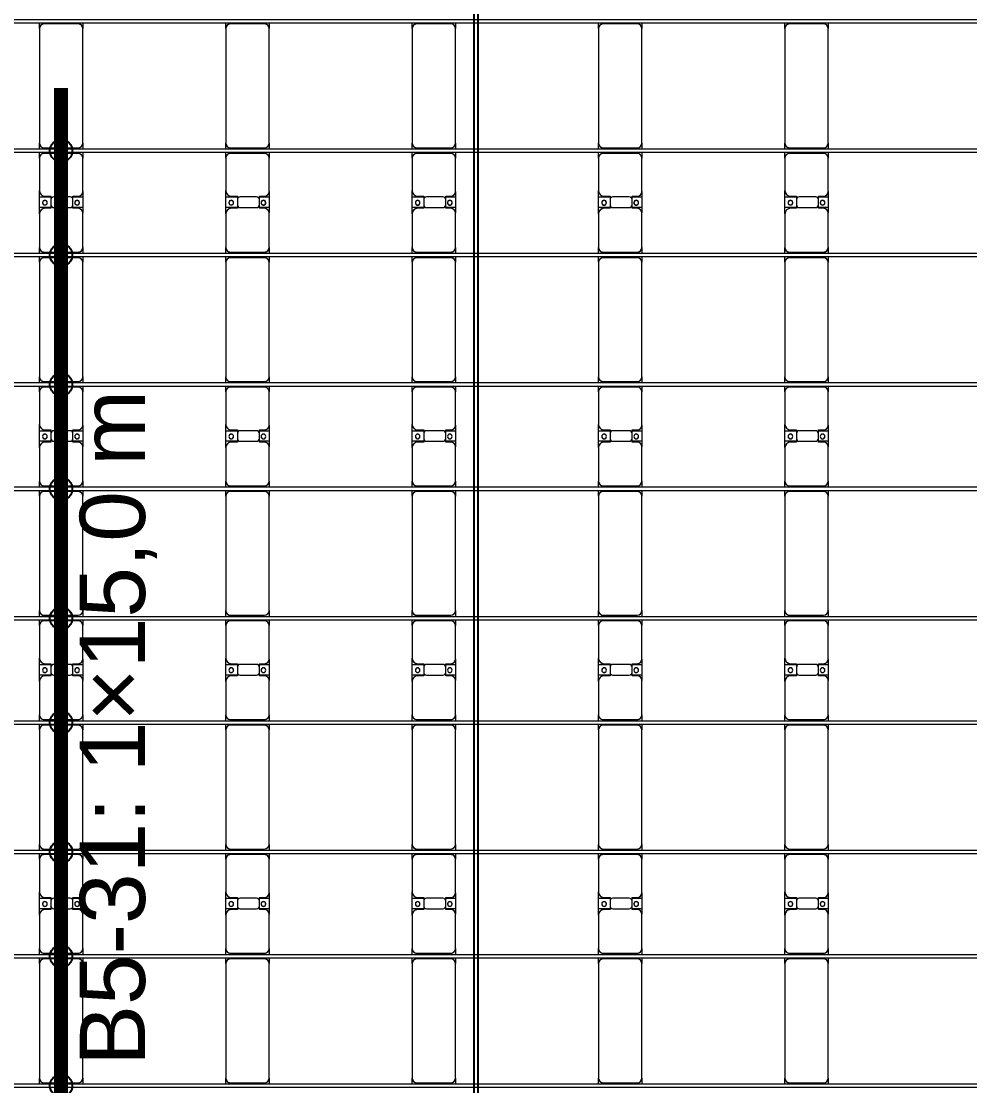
# Model space of a CAD drawing. Header units: millimetres. Extents: x -147246 to 112336, y -213734 to -86506.
# Drawn here: x -14542 to -4365, y -200010 to -188580 of the extents above; entities that cross this region are included whole.
import ezdxf

# ---------------------------------------------------------------- set-up
doc = ezdxf.new("R2010")
doc.units = ezdxf.units.MM
doc.layers.add('A-GENM', color=13, linetype='Continuous', lineweight=9)
doc.layers.add('S-BEAM', color=12, linetype='Continuous', lineweight=9)
doc.layers.add('GC-GHI CHU', color=2, linetype='Continuous')
doc.layers.add('GC-HOP 40x60 GIA CUONG', color=1, linetype='Continuous')
doc.styles.add('GC_VN', font='arial.ttf')

# ---------------------------------------------------------------- blocks, each defined once
blk = doc.blocks.new('Dai phao do pin - DẢI PHAO ĐỠ PIN-V42-BỐ TRÍ KHUNG KẾT CẤU BÈ PIN 05')
at = {"layer": 'A-GENM', "color": 7}
for p, q in [((1828, 242), (1890, 242)), ((3120, 242), (1890, 242)), ((3120, 242), (3178, 242)), ((3219, 242), (3280, 242)), ((3640, 242), (3280, 242)), ((3640, 242), (3822, 242)), ((3708, 242), (3890, 242)), ((3708, 118), (3708, 242)), ((3822, 242), (3822, 118)), ((4240, 242), (3890, 242)), ((4240, 242), (4298, 242)), ((4338, 242), (4400, 242)), ((5630, 242), (4400, 242)), ((5630, 242), (5688, 242)), ((5728, 242), (5790, 242)), ((6150, 242), (5790, 242)), ((6150, 242), (6332, 242)), ((6218, 242), (6400, 242)), ((6218, 118), (6218, 242)), ((6332, 242), (6332, 118)), ((6750, 242), (6400, 242)), ((6750, 242), (6808, 242)), ((6848, 242), (6910, 242)), ((8140, 242), (6910, 242)), ((8140, 242), (8198, 242)), ((8238, 242), (8300, 242)), ((8660, 242), (8300, 242)), ((8660, 242), (8842, 242)), ((8728, 242), (8910, 242)), ((8728, 118), (8728, 242)), ((8842, 242), (8842, 118)), ((9260, 242), (8910, 242)), ((9260, 242), (9318, 242)), ((9358, 242), (9420, 242)), ((10650, 242), (9420, 242)), ((10650, 242), (10708, 242)), ((10748, 242), (10808, 242)), ((11170, 242), (10810, 242)), ((11170, 242), (11352, 242)), ((11238, 242), (11420, 242)), ((11238, 118), (11238, 242)), ((11352, 242), (11352, 118)), ((11770, 242), (11420, 242)), ((11770, 242), (11828, 242)), ((11868, 242), (11930, 242)), ((13160, 242), (11930, 242)), ((13160, 242), (13218, 242)), ((1840, 192), (1840, -173)), ((3170, -173), (3170, 192)), ((3230, 192), (3230, -173)), ((3700, 118), (3700, 182)), ((3792, 118), (3700, 118)), ((3830, 118), (3738, 118)), ((3830, 182), (3830, 118)), ((4290, -173), (4290, 192)), ((4350, 192), (4350, -173)), ((5680, -173), (5680, 192)), ((5740, 192), (5740, -173)), ((6210, 118), (6210, 182)), ((6302, 118), (6210, 118)), ((6340, 118), (6248, 118)), ((6340, 182), (6340, 118)), ((6800, -173), (6800, 192)), ((6860, 192), (6860, -173)), ((8190, -173), (8190, 192)), ((8250, 192), (8250, -173)), ((8720, 118), (8720, 182)), ((8812, 118), (8720, 118)), ((8850, 118), (8758, 118)), ((8850, 182), (8850, 118)), ((9310, -173), (9310, 192)), ((9370, 192), (9370, -173)), ((10700, -173), (10700, 192)), ((10760, 192), (10760, -173)), ((11230, 118), (11230, 182)), ((11322, 118), (11230, 118)), ((11360, 118), (11268, 118)), ((11360, 182), (11360, 118)), ((11820, -173), (11820, 192)), ((11880, 192), (11880, -173)), ((13210, -173), (13210, 192)), ((3708, 88), (3708, -88)), ((3822, -88), (3822, 88)), ((6218, 88), (6218, -88)), ((6332, -88), (6332, 88)), ((8728, 88), (8728, -88)), ((8842, -88), (8842, 88)), ((11238, 88), (11238, -88)), ((11352, -88), (11352, 88)), ((1890, -223), (1828, -223)), ((1890, -223), (3120, -223)), ((3178, -223), (3120, -223)), ((3280, -223), (3219, -223)), ((3280, -223), (3650, -223)), ((3822, -223), (3650, -223)), ((3700, -173), (3700, -118)), ((3700, -118), (3792, -118)), ((3708, -223), (3708, -118)), ((3880, -223), (3708, -223)), ((3738, -118), (3830, -118)), ((3822, -118), (3822, -223)), ((3830, -118), (3830, -173)), ((3880, -223), (4240, -223)), ((4298, -223), (4240, -223)), ((4400, -223), (4338, -223)), ((4400, -223), (5630, -223)), ((5688, -223), (5630, -223)), ((5790, -223), (5728, -223)), ((5790, -223), (6160, -223)), ((6332, -223), (6160, -223)), ((6210, -173), (6210, -118)), ((6210, -118), (6302, -118)), ((6218, -223), (6218, -118)), ((6390, -223), (6218, -223)), ((6248, -118), (6340, -118)), ((6332, -118), (6332, -223)), ((6340, -118), (6340, -173)), ((6390, -223), (6750, -223)), ((6808, -223), (6750, -223)), ((6910, -223), (6848, -223)), ((6910, -223), (8140, -223)), ((8198, -223), (8140, -223)), ((8300, -223), (8238, -223)), ((8300, -223), (8670, -223)), ((8842, -223), (8670, -223)), ((8720, -173), (8720, -118)), ((8720, -118), (8812, -118)), ((8728, -223), (8728, -118)), ((8900, -223), (8728, -223)), ((8758, -118), (8850, -118)), ((8842, -118), (8842, -223)), ((8850, -118), (8850, -173)), ((8900, -223), (9260, -223)), ((9318, -223), (9260, -223)), ((9420, -223), (9358, -223)), ((9420, -223), (10650, -223)), ((10708, -223), (10650, -223)), ((10808, -223), (10748, -223)), ((10810, -223), (11180, -223)), ((11352, -223), (11180, -223)), ((11230, -173), (11230, -118)), ((11230, -118), (11322, -118)), ((11238, -223), (11238, -118)), ((11410, -223), (11238, -223)), ((11268, -118), (11360, -118)), ((11352, -118), (11352, -223)), ((11360, -118), (11360, -173)), ((11410, -223), (11770, -223)), ((11828, -223), (11770, -223)), ((11930, -223), (11868, -223)), ((11930, -223), (13160, -223)), ((13218, -223), (13160, -223))]:
    blk.add_line(p, q, dxfattribs=at)
for centre, radius, start, end in [((1890, 192), 50, 90, 180), ((1890, 192), 50, 105, 180), ((3120, 192), 50, 360, 90), ((3120, 192), 50, 15, 90), ((3280, 192), 50, 90, 180), ((3640, 182), 60, 360, 90), ((3890, 182), 60, 90, 180), ((4240, 192), 50, 360, 90), ((4400, 192), 50, 90, 180), ((4400, 192), 50, 105, 180), ((5630, 192), 50, 360, 90), ((5630, 192), 50, 15, 90), ((5790, 192), 50, 90, 180), ((6150, 182), 60, 0, 90), ((6400, 182), 60, 90, 180), ((6750, 192), 50, 0, 90), ((6910, 192), 50, 90, 180), ((6910, 192), 50, 105, 180), ((8140, 192), 50, 360, 90), ((8140, 192), 50, 15, 90), ((8300, 192), 50, 90, 180), ((8660, 182), 60, 0, 90), ((8910, 182), 60, 90, 180), ((9260, 192), 50, 360, 90), ((9420, 192), 50, 90, 180), ((9420, 192), 50, 105, 180), ((10650, 192), 50, 0, 90), ((10650, 192), 50, 15, 90), ((10810, 192), 50, 90, 180), ((11170, 182), 60, 360, 90), ((11420, 182), 60, 90, 180), ((11770, 192), 50, 0, 90), ((11930, 192), 50, 90, 180), ((11930, 192), 50, 105, 180), ((13160, 192), 50, 0, 90), ((13160, 192), 50, 15, 90), ((3280, 192), 50, 135, 180), ((3640, 182), 60, 360, 25.5815), ((3738, 88), 30, 90, 180), ((3759, 183), 25, 0, 180), ((3759, 183), 25, 180, 360), ((3761, 183), 25, 360, 180), ((3761, 183), 25, 180, 0), ((3792, 88), 30, 360, 90), ((3890, 182), 60, 150, 180), ((4240, 192), 50, 360, 45), ((5790, 192), 50, 135, 180), ((6150, 182), 60, 0, 30), ((6248, 88), 30, 90, 180), ((6269, 183), 25, 0, 180), ((6269, 183), 25, 180, 0), ((6271, 183), 25, 0, 180), ((6271, 183), 25, 180, 0), ((6302, 88), 30, 360, 90), ((6400, 182), 60, 150, 180), ((6750, 192), 50, 0, 45), ((8300, 192), 50, 135, 180), ((8660, 182), 60, 0, 30), ((8758, 88), 30, 90, 180), ((8779, 183), 25, 0, 180), ((8779, 183), 25, 180, 0), ((8781, 183), 25, 360, 180), ((8781, 183), 25, 180, 360), ((8812, 88), 30, 360, 90), ((8910, 182), 60, 150, 180), ((9260, 192), 50, 360, 45), ((10810, 192), 50, 135, 180), ((11170, 182), 60, 360, 30), ((11268, 88), 30, 90, 180), ((11289, 183), 25, 0, 180), ((11289, 183), 25, 180, 0), ((11291, 183), 25, 0, 180), ((11291, 183), 25, 180, 0), ((11322, 88), 30, 360, 90), ((11420, 182), 60, 150, 180), ((11770, 192), 50, 0, 45), ((3738, -88), 30, 180, 270), ((3792, -88), 30, 270, 360), ((6248, -88), 30, 180, 270), ((6302, -88), 30, 270, 360), ((8758, -88), 30, 180, 270), ((8812, -88), 30, 270, 360), ((11268, -88), 30, 180, 270), ((11322, -88), 30, 270, 360), ((1890, -173), 50, 180, 270), ((1890, -173), 50, 180, 270), ((3120, -173), 50, 270, 360), ((3120, -173), 50, 285, 360), ((3280, -173), 50, 180, 270), ((3280, -173), 50, 180, 225), ((3650, -173), 50, 270, 0), ((3650, -173), 50, 315, 0), ((3759, -162), 25, 0, 180), ((3759, -162), 25, 180, 360), ((3761, -162), 25, 0, 180), ((3761, -162), 25, 180, 360), ((3880, -173), 50, 180, 270), ((3880, -173), 50, 180, 225), ((4240, -173), 50, 270, 360), ((4240, -173), 50, 315, 360), ((4400, -173), 50, 180, 270), ((4400, -173), 50, 180, 270), ((5630, -173), 50, 270, 360), ((5630, -173), 50, 285, 360), ((5790, -173), 50, 180, 270), ((5790, -173), 50, 180, 225), ((6160, -173), 50, 270, 0), ((6160, -173), 50, 315, 0), ((6269, -162), 25, 0, 180), ((6269, -162), 25, 180, 0), ((6271, -162), 25, 0, 180), ((6271, -162), 25, 180, 0), ((6390, -173), 50, 180, 270), ((6390, -173), 50, 180, 225), ((6750, -173), 50, 270, 360), ((6750, -173), 50, 315, 360), ((6910, -173), 50, 180, 270), ((6910, -173), 50, 180, 270), ((8140, -173), 50, 270, 360), ((8140, -173), 50, 285, 360), ((8300, -173), 50, 180, 270), ((8300, -173), 50, 180, 225), ((8670, -173), 50, 270, 0), ((8670, -173), 50, 315, 0), ((8779, -162), 25, 360, 180), ((8779, -162), 25, 180, 0), ((8781, -162), 25, 0, 180), ((8781, -162), 25, 180, 0), ((8900, -173), 50, 180, 270), ((8900, -173), 50, 180, 225), ((9260, -173), 50, 270, 360), ((9260, -173), 50, 315, 360), ((9420, -173), 50, 180, 270), ((9420, -173), 50, 180, 270), ((10650, -173), 50, 270, 0), ((10650, -173), 50, 285, 0), ((10810, -173), 50, 180, 270), ((10810, -173), 50, 180, 225), ((11180, -173), 50, 270, 360), ((11180, -173), 50, 315, 360), ((11289, -162), 25, 360, 180), ((11289, -162), 25, 180, 0), ((11291, -162), 25, 0, 180), ((11291, -162), 25, 180, 0), ((11410, -173), 50, 180, 270), ((11410, -173), 50, 180, 225), ((11770, -173), 50, 270, 360), ((11770, -173), 50, 315, 360), ((11930, -173), 50, 180, 270), ((11930, -173), 50, 180, 270), ((13160, -173), 50, 270, 0), ((13160, -173), 50, 285, 360)]:
    blk.add_arc(centre, radius, start, end, dxfattribs=at)
blk = doc.blocks.new('Dai phao do pin - DẢI PHAO ĐỠ PIN-V43-BỐ TRÍ KHUNG KẾT CẤU BÈ PIN 05')
at = {"layer": 'A-GENM', "color": 7}
for p, q in [((1828, 242), (1890, 242)), ((3120, 242), (1890, 242)), ((3120, 242), (3178, 242)), ((3219, 242), (3280, 242)), ((3640, 242), (3280, 242)), ((3640, 242), (3822, 242)), ((3708, 242), (3890, 242)), ((3708, 118), (3708, 242)), ((3822, 242), (3822, 118)), ((4240, 242), (3890, 242)), ((4240, 242), (4298, 242)), ((4338, 242), (4400, 242)), ((5630, 242), (4400, 242)), ((5630, 242), (5688, 242)), ((5728, 242), (5790, 242)), ((6150, 242), (5790, 242)), ((6150, 242), (6332, 242)), ((6218, 242), (6400, 242)), ((6218, 118), (6218, 242)), ((6332, 242), (6332, 118)), ((6750, 242), (6400, 242)), ((6750, 242), (6808, 242)), ((6848, 242), (6910, 242)), ((8140, 242), (6910, 242)), ((8140, 242), (8198, 242)), ((8238, 242), (8300, 242)), ((8660, 242), (8300, 242)), ((8660, 242), (8842, 242)), ((8728, 242), (8910, 242)), ((8728, 118), (8728, 242)), ((8842, 242), (8842, 118)), ((9260, 242), (8910, 242)), ((9260, 242), (9318, 242)), ((9358, 242), (9420, 242)), ((10650, 242), (9420, 242)), ((10650, 242), (10708, 242)), ((10748, 242), (10808, 242)), ((11170, 242), (10810, 242)), ((11170, 242), (11352, 242)), ((11238, 242), (11420, 242)), ((11238, 118), (11238, 242)), ((11352, 242), (11352, 118)), ((11770, 242), (11420, 242)), ((11770, 242), (11828, 242)), ((11868, 242), (11930, 242)), ((13160, 242), (11930, 242)), ((13160, 242), (13218, 242)), ((1840, 192), (1840, -173)), ((3170, -173), (3170, 192)), ((3230, 192), (3230, -173)), ((3700, 118), (3700, 182)), ((3792, 118), (3700, 118)), ((3830, 118), (3738, 118)), ((3830, 182), (3830, 118)), ((4290, -173), (4290, 192)), ((4350, 192), (4350, -173)), ((5680, -173), (5680, 192)), ((5740, 192), (5740, -173)), ((6210, 118), (6210, 182)), ((6302, 118), (6210, 118)), ((6340, 118), (6248, 118)), ((6340, 182), (6340, 118)), ((6800, -173), (6800, 192)), ((6860, 192), (6860, -173)), ((8190, -173), (8190, 192)), ((8250, 192), (8250, -173)), ((8720, 118), (8720, 182)), ((8812, 118), (8720, 118)), ((8850, 118), (8758, 118)), ((8850, 182), (8850, 118)), ((9310, -173), (9310, 192)), ((9370, 192), (9370, -173)), ((10700, -173), (10700, 192)), ((10760, 192), (10760, -173)), ((11230, 118), (11230, 182)), ((11322, 118), (11230, 118)), ((11360, 118), (11268, 118)), ((11360, 182), (11360, 118)), ((11820, -173), (11820, 192)), ((11880, 192), (11880, -173)), ((13210, -173), (13210, 192)), ((3708, 88), (3708, -88)), ((3822, -88), (3822, 88)), ((6218, 88), (6218, -88)), ((6332, -88), (6332, 88)), ((8728, 88), (8728, -88)), ((8842, -88), (8842, 88)), ((11238, 88), (11238, -88)), ((11352, -88), (11352, 88)), ((1890, -223), (1828, -223)), ((1890, -223), (3120, -223)), ((3178, -223), (3120, -223)), ((3280, -223), (3219, -223)), ((3280, -223), (3650, -223)), ((3822, -223), (3650, -223)), ((3700, -173), (3700, -118)), ((3700, -118), (3792, -118)), ((3708, -223), (3708, -118)), ((3880, -223), (3708, -223)), ((3738, -118), (3830, -118)), ((3822, -118), (3822, -223)), ((3830, -118), (3830, -173)), ((3880, -223), (4240, -223)), ((4298, -223), (4240, -223)), ((4400, -223), (4338, -223)), ((4400, -223), (5630, -223)), ((5688, -223), (5630, -223)), ((5790, -223), (5728, -223)), ((5790, -223), (6160, -223)), ((6332, -223), (6160, -223)), ((6210, -173), (6210, -118)), ((6210, -118), (6302, -118)), ((6218, -223), (6218, -118)), ((6390, -223), (6218, -223)), ((6248, -118), (6340, -118)), ((6332, -118), (6332, -223)), ((6340, -118), (6340, -173)), ((6390, -223), (6750, -223)), ((6808, -223), (6750, -223)), ((6910, -223), (6848, -223)), ((6910, -223), (8140, -223)), ((8198, -223), (8140, -223)), ((8300, -223), (8238, -223)), ((8300, -223), (8670, -223)), ((8842, -223), (8670, -223)), ((8720, -173), (8720, -118)), ((8720, -118), (8812, -118)), ((8728, -223), (8728, -118)), ((8900, -223), (8728, -223)), ((8758, -118), (8850, -118)), ((8842, -118), (8842, -223)), ((8850, -118), (8850, -173)), ((8900, -223), (9260, -223)), ((9318, -223), (9260, -223)), ((9420, -223), (9358, -223)), ((9420, -223), (10650, -223)), ((10708, -223), (10650, -223)), ((10808, -223), (10748, -223)), ((10810, -223), (11180, -223)), ((11352, -223), (11180, -223)), ((11230, -173), (11230, -118)), ((11230, -118), (11322, -118)), ((11238, -223), (11238, -118)), ((11410, -223), (11238, -223)), ((11268, -118), (11360, -118)), ((11352, -118), (11352, -223)), ((11360, -118), (11360, -173)), ((11410, -223), (11770, -223)), ((11828, -223), (11770, -223)), ((11930, -223), (11868, -223)), ((11930, -223), (13160, -223)), ((13218, -223), (13160, -223))]:
    blk.add_line(p, q, dxfattribs=at)
for centre, radius, start, end in [((1890, 192), 50, 90, 180), ((1890, 192), 50, 105, 180), ((3120, 192), 50, 360, 90), ((3120, 192), 50, 15, 90), ((3280, 192), 50, 90, 180), ((3640, 182), 60, 360, 90), ((3890, 182), 60, 90, 180), ((4240, 192), 50, 360, 90), ((4400, 192), 50, 90, 180), ((4400, 192), 50, 105, 180), ((5630, 192), 50, 360, 90), ((5630, 192), 50, 15, 90), ((5790, 192), 50, 90, 180), ((6150, 182), 60, 0, 90), ((6400, 182), 60, 90, 180), ((6750, 192), 50, 0, 90), ((6910, 192), 50, 90, 180), ((6910, 192), 50, 105, 180), ((8140, 192), 50, 360, 90), ((8140, 192), 50, 15, 90), ((8300, 192), 50, 90, 180), ((8660, 182), 60, 0, 90), ((8910, 182), 60, 90, 180), ((9260, 192), 50, 360, 90), ((9420, 192), 50, 90, 180), ((9420, 192), 50, 105, 180), ((10650, 192), 50, 0, 90), ((10650, 192), 50, 15, 90), ((10810, 192), 50, 90, 180), ((11170, 182), 60, 360, 90), ((11420, 182), 60, 90, 180), ((11770, 192), 50, 0, 90), ((11930, 192), 50, 90, 180), ((11930, 192), 50, 105, 180), ((13160, 192), 50, 0, 90), ((13160, 192), 50, 15, 90), ((3280, 192), 50, 135, 180), ((3640, 182), 60, 360, 25.5604), ((3738, 88), 30, 90, 180), ((3759, 183), 25, 0, 180), ((3759, 183), 25, 180, 360), ((3761, 183), 25, 360, 180), ((3761, 183), 25, 180, 0), ((3792, 88), 30, 360, 90), ((3890, 182), 60, 150, 180), ((4240, 192), 50, 360, 45), ((5790, 192), 50, 135, 180), ((6150, 182), 60, 0, 30), ((6248, 88), 30, 90, 180), ((6269, 183), 25, 0, 180), ((6269, 183), 25, 180, 0), ((6271, 183), 25, 0, 180), ((6271, 183), 25, 180, 0), ((6302, 88), 30, 360, 90), ((6400, 182), 60, 150, 180), ((6750, 192), 50, 0, 45), ((8300, 192), 50, 135, 180), ((8660, 182), 60, 0, 30), ((8758, 88), 30, 90, 180), ((8779, 183), 25, 0, 180), ((8779, 183), 25, 180, 0), ((8781, 183), 25, 360, 180), ((8781, 183), 25, 180, 360), ((8812, 88), 30, 360, 90), ((8910, 182), 60, 150, 180), ((9260, 192), 50, 360, 45), ((10810, 192), 50, 135, 180), ((11170, 182), 60, 360, 30), ((11268, 88), 30, 90, 180), ((11289, 183), 25, 0, 180), ((11289, 183), 25, 180, 0), ((11291, 183), 25, 0, 180), ((11291, 183), 25, 180, 0), ((11322, 88), 30, 360, 90), ((11420, 182), 60, 150, 180), ((11770, 192), 50, 0, 45), ((3738, -88), 30, 180, 270), ((3792, -88), 30, 270, 360), ((6248, -88), 30, 180, 270), ((6302, -88), 30, 270, 360), ((8758, -88), 30, 180, 270), ((8812, -88), 30, 270, 360), ((11268, -88), 30, 180, 270), ((11322, -88), 30, 270, 360), ((1890, -173), 50, 180, 270), ((1890, -173), 50, 180, 270), ((3120, -173), 50, 270, 360), ((3120, -173), 50, 286.746, 360), ((3280, -173), 50, 180, 270), ((3280, -173), 50, 180, 225), ((3650, -173), 50, 270, 0), ((3650, -173), 50, 315, 0), ((3759, -162), 25, 0, 180), ((3759, -162), 25, 180, 360), ((3761, -162), 25, 0, 180), ((3761, -162), 25, 180, 360), ((3880, -173), 50, 180, 270), ((3880, -173), 50, 180, 225), ((4240, -173), 50, 270, 360), ((4240, -173), 50, 315, 360), ((4400, -173), 50, 180, 270), ((4400, -173), 50, 180, 270), ((5630, -173), 50, 270, 360), ((5630, -173), 50, 286.7761, 360), ((5790, -173), 50, 180, 270), ((5790, -173), 50, 180, 225), ((6160, -173), 50, 270, 0), ((6160, -173), 50, 315, 0), ((6269, -162), 25, 0, 180), ((6269, -162), 25, 180, 0), ((6271, -162), 25, 0, 180), ((6271, -162), 25, 180, 0), ((6390, -173), 50, 180, 270), ((6390, -173), 50, 180, 225), ((6750, -173), 50, 270, 360), ((6750, -173), 50, 315, 360), ((6910, -173), 50, 180, 270), ((6910, -173), 50, 180, 270), ((8140, -173), 50, 270, 360), ((8140, -173), 50, 286.8062, 360), ((8300, -173), 50, 180, 270), ((8300, -173), 50, 180, 225), ((8670, -173), 50, 270, 0), ((8670, -173), 50, 315, 0), ((8779, -162), 25, 360, 180), ((8779, -162), 25, 180, 0), ((8781, -162), 25, 0, 180), ((8781, -162), 25, 180, 0), ((8900, -173), 50, 180, 270), ((8900, -173), 50, 180, 225), ((9260, -173), 50, 270, 360), ((9260, -173), 50, 315, 360), ((9420, -173), 50, 180, 270), ((9420, -173), 50, 180, 270), ((10650, -173), 50, 270, 0), ((10650, -173), 50, 286.8363, 0), ((10810, -173), 50, 180, 270), ((10810, -173), 50, 180, 225), ((11180, -173), 50, 270, 360), ((11180, -173), 50, 315, 360), ((11289, -162), 25, 105.026, 180), ((11289, -162), 25, 180, 254.9745), ((11291, -162), 25, 0, 180), ((11291, -162), 25, 180, 0), ((11289, -162), 25, 360, 105), ((11289, -162), 25, 255, 0), ((11410, -173), 50, 180, 270), ((11410, -173), 50, 180, 225), ((11770, -173), 50, 270, 360), ((11770, -173), 50, 315, 360), ((11930, -173), 50, 180, 270), ((11930, -173), 50, 180, 270), ((13160, -173), 50, 270, 0), ((13160, -173), 50, 286.8665, 360)]:
    blk.add_arc(centre, radius, start, end, dxfattribs=at)
blk = doc.blocks.new('Dai phao do pin - DẢI PHAO ĐỠ PIN-V44-BỐ TRÍ KHUNG KẾT CẤU BÈ PIN 05')
at = {"layer": 'A-GENM', "color": 7}
for p, q in [((1828, 242), (1890, 242)), ((3120, 242), (1890, 242)), ((3120, 242), (3178, 242)), ((3219, 242), (3280, 242)), ((3640, 242), (3280, 242)), ((3640, 242), (3822, 242)), ((3708, 242), (3890, 242)), ((3708, 118), (3708, 242)), ((3822, 242), (3822, 118)), ((4240, 242), (3890, 242)), ((4240, 242), (4298, 242)), ((4338, 242), (4400, 242)), ((5630, 242), (4400, 242)), ((5630, 242), (5688, 242)), ((5728, 242), (5790, 242)), ((6150, 242), (5790, 242)), ((6150, 242), (6332, 242)), ((6218, 242), (6400, 242)), ((6218, 118), (6218, 242)), ((6332, 242), (6332, 118)), ((6750, 242), (6400, 242)), ((6750, 242), (6808, 242)), ((6848, 242), (6910, 242)), ((8140, 242), (6910, 242)), ((8140, 242), (8198, 242)), ((8238, 242), (8300, 242)), ((8660, 242), (8300, 242)), ((8660, 242), (8842, 242)), ((8728, 242), (8910, 242)), ((8728, 118), (8728, 242)), ((8842, 242), (8842, 118)), ((9260, 242), (8910, 242)), ((9260, 242), (9318, 242)), ((9358, 242), (9420, 242)), ((10650, 242), (9420, 242)), ((10650, 242), (10708, 242)), ((10748, 242), (10808, 242)), ((11170, 242), (10810, 242)), ((11170, 242), (11352, 242)), ((11238, 242), (11420, 242)), ((11238, 118), (11238, 242)), ((11352, 242), (11352, 118)), ((11770, 242), (11420, 242)), ((11770, 242), (11828, 242)), ((11868, 242), (11930, 242)), ((13160, 242), (11930, 242)), ((13160, 242), (13218, 242)), ((1840, 192), (1840, -173)), ((3170, -173), (3170, 192)), ((3230, 192), (3230, -173)), ((3700, 118), (3700, 182)), ((3792, 118), (3700, 118)), ((3830, 118), (3738, 118)), ((3830, 182), (3830, 118)), ((4290, -173), (4290, 192)), ((4350, 192), (4350, -173)), ((5680, -173), (5680, 192)), ((5740, 192), (5740, -173)), ((6210, 118), (6210, 182)), ((6302, 118), (6210, 118)), ((6340, 118), (6248, 118)), ((6340, 182), (6340, 118)), ((6800, -173), (6800, 192)), ((6860, 192), (6860, -173)), ((8190, -173), (8190, 192)), ((8250, 192), (8250, -173)), ((8720, 118), (8720, 182)), ((8812, 118), (8720, 118)), ((8850, 118), (8758, 118)), ((8850, 182), (8850, 118)), ((9310, -173), (9310, 192)), ((9370, 192), (9370, -173)), ((10700, -173), (10700, 192)), ((10760, 192), (10760, -173)), ((11230, 118), (11230, 182)), ((11322, 118), (11230, 118)), ((11360, 118), (11268, 118)), ((11360, 182), (11360, 118)), ((11820, -173), (11820, 192)), ((11880, 192), (11880, -173)), ((13210, -173), (13210, 192)), ((3708, 88), (3708, -88)), ((3822, -88), (3822, 88)), ((6218, 88), (6218, -88)), ((6332, -88), (6332, 88)), ((8728, 88), (8728, -88)), ((8842, -88), (8842, 88)), ((11238, 88), (11238, -88)), ((11352, -88), (11352, 88)), ((1890, -223), (1828, -223)), ((1890, -223), (3120, -223)), ((3178, -223), (3120, -223)), ((3280, -223), (3219, -223)), ((3280, -223), (3650, -223)), ((3822, -223), (3650, -223)), ((3700, -173), (3700, -118)), ((3700, -118), (3792, -118)), ((3708, -223), (3708, -118)), ((3880, -223), (3708, -223)), ((3738, -118), (3830, -118)), ((3822, -118), (3822, -223)), ((3830, -118), (3830, -173)), ((3880, -223), (4240, -223)), ((4298, -223), (4240, -223)), ((4400, -223), (4338, -223)), ((4400, -223), (5630, -223)), ((5688, -223), (5630, -223)), ((5790, -223), (5728, -223)), ((5790, -223), (6160, -223)), ((6332, -223), (6160, -223)), ((6210, -173), (6210, -118)), ((6210, -118), (6302, -118)), ((6218, -223), (6218, -118)), ((6390, -223), (6218, -223)), ((6248, -118), (6340, -118)), ((6332, -118), (6332, -223)), ((6340, -118), (6340, -173)), ((6390, -223), (6750, -223)), ((6808, -223), (6750, -223)), ((6910, -223), (6848, -223)), ((6910, -223), (8140, -223)), ((8198, -223), (8140, -223)), ((8300, -223), (8238, -223)), ((8300, -223), (8670, -223)), ((8842, -223), (8670, -223)), ((8720, -173), (8720, -118)), ((8720, -118), (8812, -118)), ((8728, -223), (8728, -118)), ((8900, -223), (8728, -223)), ((8758, -118), (8850, -118)), ((8842, -118), (8842, -223)), ((8850, -118), (8850, -173)), ((8900, -223), (9260, -223)), ((9318, -223), (9260, -223)), ((9420, -223), (9358, -223)), ((9420, -223), (10650, -223)), ((10708, -223), (10650, -223)), ((10808, -223), (10748, -223)), ((10810, -223), (11180, -223)), ((11352, -223), (11180, -223)), ((11230, -173), (11230, -118)), ((11230, -118), (11322, -118)), ((11238, -223), (11238, -118)), ((11410, -223), (11238, -223)), ((11268, -118), (11360, -118)), ((11352, -118), (11352, -223)), ((11360, -118), (11360, -173)), ((11410, -223), (11770, -223)), ((11828, -223), (11770, -223)), ((11930, -223), (11868, -223)), ((11930, -223), (13160, -223)), ((13218, -223), (13160, -223))]:
    blk.add_line(p, q, dxfattribs=at)
for centre, radius, start, end in [((1890, 192), 50, 90, 180), ((1890, 192), 50, 105, 180), ((3120, 192), 50, 360, 90), ((3120, 192), 50, 15, 90), ((3280, 192), 50, 90, 180), ((3640, 182), 60, 360, 90), ((3890, 182), 60, 90, 180), ((4240, 192), 50, 360, 90), ((4400, 192), 50, 90, 180), ((4400, 192), 50, 105, 180), ((5630, 192), 50, 360, 90), ((5630, 192), 50, 15, 90), ((5790, 192), 50, 90, 180), ((6150, 182), 60, 0, 90), ((6400, 182), 60, 90, 180), ((6750, 192), 50, 0, 90), ((6910, 192), 50, 90, 180), ((6910, 192), 50, 105, 180), ((8140, 192), 50, 360, 90), ((8140, 192), 50, 15, 90), ((8300, 192), 50, 90, 180), ((8660, 182), 60, 0, 90), ((8910, 182), 60, 90, 180), ((9260, 192), 50, 360, 90), ((9420, 192), 50, 90, 180), ((9420, 192), 50, 105, 180), ((10650, 192), 50, 0, 90), ((10650, 192), 50, 15, 90), ((10810, 192), 50, 90, 180), ((11170, 182), 60, 360, 90), ((11420, 182), 60, 90, 180), ((11770, 192), 50, 0, 90), ((11930, 192), 50, 90, 180), ((11930, 192), 50, 105, 180), ((13160, 192), 50, 0, 90), ((13160, 192), 50, 15, 90), ((3280, 192), 50, 135, 180), ((3640, 182), 60, 360, 25.5393), ((3738, 88), 30, 90, 180), ((3759, 183), 25, 0, 180), ((3759, 183), 25, 180, 360), ((3761, 183), 25, 360, 180), ((3761, 183), 25, 180, 0), ((3792, 88), 30, 360, 90), ((3890, 182), 60, 150, 180), ((4240, 192), 50, 360, 45), ((5790, 192), 50, 135, 180), ((6150, 182), 60, 0, 30), ((6248, 88), 30, 90, 180), ((6269, 183), 25, 0, 180), ((6269, 183), 25, 180, 0), ((6271, 183), 25, 0, 180), ((6271, 183), 25, 180, 0), ((6302, 88), 30, 360, 90), ((6400, 182), 60, 150, 180), ((6750, 192), 50, 0, 45), ((8300, 192), 50, 135, 180), ((8660, 182), 60, 0, 30), ((8758, 88), 30, 90, 180), ((8779, 183), 25, 0, 180), ((8779, 183), 25, 180, 0), ((8781, 183), 25, 360, 180), ((8781, 183), 25, 180, 360), ((8812, 88), 30, 360, 90), ((8910, 182), 60, 150, 180), ((9260, 192), 50, 360, 45), ((10810, 192), 50, 135, 180), ((11170, 182), 60, 360, 30), ((11268, 88), 30, 90, 180), ((11289, 183), 25, 105.0085, 180), ((11289, 183), 25, 180, 254.992), ((11291, 183), 25, 0, 180), ((11291, 183), 25, 180, 0), ((11289, 183), 25, 0, 105), ((11289, 183), 25, 255, 0), ((11322, 88), 30, 360, 90), ((11420, 182), 60, 150, 180), ((11770, 192), 50, 0, 45), ((3738, -88), 30, 180, 270), ((3792, -88), 30, 270, 360), ((6248, -88), 30, 180, 270), ((6302, -88), 30, 270, 360), ((8758, -88), 30, 180, 270), ((8812, -88), 30, 270, 360), ((11268, -88), 30, 180, 270), ((11322, -88), 30, 270, 360), ((1890, -173), 50, 180, 270), ((1890, -173), 50, 180, 270), ((3120, -173), 50, 270, 360), ((3120, -173), 50, 285, 360), ((3280, -173), 50, 180, 270), ((3280, -173), 50, 180, 225), ((3650, -173), 50, 270, 0), ((3650, -173), 50, 315, 0), ((3759, -162), 25, 0, 180), ((3759, -162), 25, 180, 360), ((3761, -162), 25, 0, 180), ((3761, -162), 25, 180, 360), ((3880, -173), 50, 180, 270), ((3880, -173), 50, 180, 225), ((4240, -173), 50, 270, 360), ((4240, -173), 50, 315, 360), ((4400, -173), 50, 180, 270), ((4400, -173), 50, 180, 270), ((5630, -173), 50, 270, 360), ((5630, -173), 50, 285, 360), ((5790, -173), 50, 180, 270), ((5790, -173), 50, 180, 225), ((6160, -173), 50, 270, 0), ((6160, -173), 50, 315, 0), ((6269, -162), 25, 0, 180), ((6269, -162), 25, 180, 0), ((6271, -162), 25, 0, 180), ((6271, -162), 25, 180, 0), ((6390, -173), 50, 180, 270), ((6390, -173), 50, 180, 225), ((6750, -173), 50, 270, 360), ((6750, -173), 50, 315, 360), ((6910, -173), 50, 180, 270), ((6910, -173), 50, 180, 270), ((8140, -173), 50, 270, 360), ((8140, -173), 50, 285, 360), ((8300, -173), 50, 180, 270), ((8300, -173), 50, 180, 225), ((8670, -173), 50, 270, 0), ((8670, -173), 50, 315, 0), ((8779, -162), 25, 360, 180), ((8779, -162), 25, 180, 0), ((8781, -162), 25, 0, 180), ((8781, -162), 25, 180, 0), ((8900, -173), 50, 180, 270), ((8900, -173), 50, 180, 225), ((9260, -173), 50, 270, 360), ((9260, -173), 50, 315, 360), ((9420, -173), 50, 180, 270), ((9420, -173), 50, 180, 270), ((10650, -173), 50, 270, 0), ((10650, -173), 50, 285, 0), ((10810, -173), 50, 180, 270), ((10810, -173), 50, 180, 225), ((11180, -173), 50, 270, 360), ((11180, -173), 50, 315, 360), ((11289, -162), 25, 105.005, 180), ((11289, -162), 25, 180, 254.9954), ((11291, -162), 25, 0, 180), ((11291, -162), 25, 180, 0), ((11289, -162), 25, 360, 105), ((11289, -162), 25, 255, 0), ((11410, -173), 50, 180, 270), ((11410, -173), 50, 180, 225), ((11770, -173), 50, 270, 360), ((11770, -173), 50, 315, 360), ((11930, -173), 50, 180, 270), ((11930, -173), 50, 180, 270), ((13160, -173), 50, 270, 0), ((13160, -173), 50, 285, 360)]:
    blk.add_arc(centre, radius, start, end, dxfattribs=at)
blk = doc.blocks.new('Dai phao do pin - DẢI PHAO ĐỠ PIN-V45-BỐ TRÍ KHUNG KẾT CẤU BÈ PIN 05')
at = {"layer": 'A-GENM', "color": 7}
for p, q in [((1828, 242), (1890, 242)), ((3120, 242), (1890, 242)), ((3120, 242), (3178, 242)), ((3219, 242), (3280, 242)), ((3640, 242), (3280, 242)), ((3640, 242), (3822, 242)), ((3708, 242), (3890, 242)), ((3708, 118), (3708, 242)), ((3822, 242), (3822, 118)), ((4240, 242), (3890, 242)), ((4240, 242), (4298, 242)), ((4338, 242), (4400, 242)), ((5630, 242), (4400, 242)), ((5630, 242), (5688, 242)), ((5728, 242), (5790, 242)), ((6150, 242), (5790, 242)), ((6150, 242), (6332, 242)), ((6218, 242), (6400, 242)), ((6218, 118), (6218, 242)), ((6332, 242), (6332, 118)), ((6750, 242), (6400, 242)), ((6750, 242), (6808, 242)), ((6848, 242), (6910, 242)), ((8140, 242), (6910, 242)), ((8140, 242), (8198, 242)), ((8238, 242), (8300, 242)), ((8660, 242), (8300, 242)), ((8660, 242), (8842, 242)), ((8728, 242), (8910, 242)), ((8728, 118), (8728, 242)), ((8842, 242), (8842, 118)), ((9260, 242), (8910, 242)), ((9260, 242), (9318, 242)), ((9358, 242), (9420, 242)), ((10650, 242), (9420, 242)), ((10650, 242), (10708, 242)), ((10748, 242), (10808, 242)), ((11170, 242), (10810, 242)), ((11170, 242), (11352, 242)), ((11238, 242), (11420, 242)), ((11238, 118), (11238, 242)), ((11352, 242), (11352, 118)), ((11770, 242), (11420, 242)), ((11770, 242), (11828, 242)), ((11868, 242), (11930, 242)), ((13160, 242), (11930, 242)), ((13160, 242), (13218, 242)), ((1840, 192), (1840, -173)), ((3170, -173), (3170, 192)), ((3230, 192), (3230, -173)), ((3700, 118), (3700, 182)), ((3792, 118), (3700, 118)), ((3830, 118), (3738, 118)), ((3830, 182), (3830, 118)), ((4290, -173), (4290, 192)), ((4350, 192), (4350, -173)), ((5680, -173), (5680, 192)), ((5740, 192), (5740, -173)), ((6210, 118), (6210, 182)), ((6302, 118), (6210, 118)), ((6340, 118), (6248, 118)), ((6340, 182), (6340, 118)), ((6800, -173), (6800, 192)), ((6860, 192), (6860, -173)), ((8190, -173), (8190, 192)), ((8250, 192), (8250, -173)), ((8720, 118), (8720, 182)), ((8812, 118), (8720, 118)), ((8850, 118), (8758, 118)), ((8850, 182), (8850, 118)), ((9310, -173), (9310, 192)), ((9370, 192), (9370, -173)), ((10700, -173), (10700, 192)), ((10760, 192), (10760, -173)), ((11230, 118), (11230, 182)), ((11322, 118), (11230, 118)), ((11360, 118), (11268, 118)), ((11360, 182), (11360, 118)), ((11820, -173), (11820, 192)), ((11880, 192), (11880, -173)), ((13210, -173), (13210, 192)), ((3708, 88), (3708, -88)), ((3822, -88), (3822, 88)), ((6218, 88), (6218, -88)), ((6332, -88), (6332, 88)), ((8728, 88), (8728, -88)), ((8842, -88), (8842, 88)), ((11238, 88), (11238, -88)), ((11352, -88), (11352, 88)), ((1890, -223), (1828, -223)), ((1890, -223), (3120, -223)), ((3178, -223), (3120, -223)), ((3280, -223), (3219, -223)), ((3280, -223), (3650, -223)), ((3822, -223), (3650, -223)), ((3700, -173), (3700, -118)), ((3700, -118), (3792, -118)), ((3708, -223), (3708, -118)), ((3880, -223), (3708, -223)), ((3738, -118), (3830, -118)), ((3822, -118), (3822, -223)), ((3830, -118), (3830, -173)), ((3880, -223), (4240, -223)), ((4298, -223), (4240, -223)), ((4400, -223), (4338, -223)), ((4400, -223), (5630, -223)), ((5688, -223), (5630, -223)), ((5790, -223), (5728, -223)), ((5790, -223), (6160, -223)), ((6332, -223), (6160, -223)), ((6210, -173), (6210, -118)), ((6210, -118), (6302, -118)), ((6218, -223), (6218, -118)), ((6390, -223), (6218, -223)), ((6248, -118), (6340, -118)), ((6332, -118), (6332, -223)), ((6340, -118), (6340, -173)), ((6390, -223), (6750, -223)), ((6808, -223), (6750, -223)), ((6910, -223), (6848, -223)), ((6910, -223), (8140, -223)), ((8198, -223), (8140, -223)), ((8300, -223), (8238, -223)), ((8300, -223), (8670, -223)), ((8842, -223), (8670, -223)), ((8720, -173), (8720, -118)), ((8720, -118), (8812, -118)), ((8728, -223), (8728, -118)), ((8900, -223), (8728, -223)), ((8758, -118), (8850, -118)), ((8842, -118), (8842, -223)), ((8850, -118), (8850, -173)), ((8900, -223), (9260, -223)), ((9318, -223), (9260, -223)), ((9420, -223), (9358, -223)), ((9420, -223), (10650, -223)), ((10708, -223), (10650, -223)), ((10808, -223), (10748, -223)), ((10810, -223), (11180, -223)), ((11352, -223), (11180, -223)), ((11230, -173), (11230, -118)), ((11230, -118), (11322, -118)), ((11238, -223), (11238, -118)), ((11410, -223), (11238, -223)), ((11268, -118), (11360, -118)), ((11352, -118), (11352, -223)), ((11360, -118), (11360, -173)), ((11410, -223), (11770, -223)), ((11828, -223), (11770, -223)), ((11930, -223), (11868, -223)), ((11930, -223), (13160, -223)), ((13218, -223), (13160, -223))]:
    blk.add_line(p, q, dxfattribs=at)
for centre, radius, start, end in [((1890, 192), 50, 90, 180), ((1890, 192), 50, 105, 180), ((3120, 192), 50, 360, 90), ((3120, 192), 50, 15, 90), ((3280, 192), 50, 90, 180), ((3640, 182), 60, 360, 90), ((3890, 182), 60, 90, 180), ((4240, 192), 50, 360, 90), ((4400, 192), 50, 90, 180), ((4400, 192), 50, 105, 180), ((5630, 192), 50, 360, 90), ((5630, 192), 50, 15, 90), ((5790, 192), 50, 90, 180), ((6150, 182), 60, 0, 90), ((6400, 182), 60, 90, 180), ((6750, 192), 50, 0, 90), ((6910, 192), 50, 90, 180), ((6910, 192), 50, 105, 180), ((8140, 192), 50, 360, 90), ((8140, 192), 50, 15, 90), ((8300, 192), 50, 90, 180), ((8660, 182), 60, 0, 90), ((8910, 182), 60, 90, 180), ((9260, 192), 50, 360, 90), ((9420, 192), 50, 90, 180), ((9420, 192), 50, 105, 180), ((10650, 192), 50, 0, 90), ((10650, 192), 50, 15, 90), ((10810, 192), 50, 90, 180), ((11170, 182), 60, 360, 90), ((11420, 182), 60, 90, 180), ((11770, 192), 50, 0, 90), ((11930, 192), 50, 90, 180), ((11930, 192), 50, 105, 180), ((13160, 192), 50, 0, 90), ((13160, 192), 50, 15, 90), ((3280, 192), 50, 135, 180), ((3640, 182), 60, 360, 25.5182), ((3738, 88), 30, 90, 180), ((3759, 183), 25, 0, 180), ((3759, 183), 25, 180, 360), ((3761, 183), 25, 360, 180), ((3761, 183), 25, 180, 0), ((3792, 88), 30, 360, 90), ((3890, 182), 60, 150, 180), ((4240, 192), 50, 360, 45), ((5790, 192), 50, 135, 180), ((6150, 182), 60, 0, 30), ((6248, 88), 30, 90, 180), ((6269, 183), 25, 0, 180), ((6269, 183), 25, 180, 0), ((6271, 183), 25, 0, 180), ((6271, 183), 25, 180, 0), ((6302, 88), 30, 360, 90), ((6400, 182), 60, 150, 180), ((6750, 192), 50, 0, 45), ((8300, 192), 50, 135, 180), ((8660, 182), 60, 0, 30), ((8758, 88), 30, 90, 180), ((8779, 183), 25, 0, 180), ((8779, 183), 25, 180, 0), ((8781, 183), 25, 360, 180), ((8781, 183), 25, 180, 360), ((8812, 88), 30, 360, 90), ((8910, 182), 60, 150, 180), ((9260, 192), 50, 360, 45), ((10810, 192), 50, 135, 180), ((11170, 182), 60, 360, 30), ((11268, 88), 30, 90, 180), ((11289, 183), 25, 105, 180), ((11289, 183), 25, 180, 255), ((11291, 183), 25, 0, 180), ((11291, 183), 25, 180, 0), ((11289, 183), 25, 0, 104.9884), ((11289, 183), 25, 255.0121, 0), ((11322, 88), 30, 360, 90), ((11420, 182), 60, 150, 180), ((11770, 192), 50, 0, 45), ((3738, -88), 30, 180, 270), ((3792, -88), 30, 270, 360), ((6248, -88), 30, 180, 270), ((6302, -88), 30, 270, 360), ((8758, -88), 30, 180, 270), ((8812, -88), 30, 270, 360), ((11268, -88), 30, 180, 270), ((11322, -88), 30, 270, 360), ((1890, -173), 50, 180, 270), ((1890, -173), 50, 180, 270), ((3120, -173), 50, 270, 360), ((3120, -173), 50, 285, 360), ((3280, -173), 50, 180, 270), ((3280, -173), 50, 180, 225), ((3650, -173), 50, 270, 0), ((3650, -173), 50, 315, 0), ((3759, -162), 25, 0, 180), ((3759, -162), 25, 180, 360), ((3761, -162), 25, 0, 180), ((3761, -162), 25, 180, 360), ((3880, -173), 50, 180, 270), ((3880, -173), 50, 180, 225), ((4240, -173), 50, 270, 360), ((4240, -173), 50, 315, 360), ((4400, -173), 50, 180, 270), ((4400, -173), 50, 180, 270), ((5630, -173), 50, 270, 360), ((5630, -173), 50, 285, 360), ((5790, -173), 50, 180, 270), ((5790, -173), 50, 180, 225), ((6160, -173), 50, 270, 0), ((6160, -173), 50, 315, 0), ((6269, -162), 25, 0, 180), ((6269, -162), 25, 180, 0), ((6271, -162), 25, 0, 180), ((6271, -162), 25, 180, 0), ((6390, -173), 50, 180, 270), ((6390, -173), 50, 180, 225), ((6750, -173), 50, 270, 360), ((6750, -173), 50, 315, 360), ((6910, -173), 50, 180, 270), ((6910, -173), 50, 180, 270), ((8140, -173), 50, 270, 360), ((8140, -173), 50, 285, 360), ((8300, -173), 50, 180, 270), ((8300, -173), 50, 180, 225), ((8670, -173), 50, 270, 0), ((8670, -173), 50, 315, 0), ((8779, -162), 25, 360, 180), ((8779, -162), 25, 180, 0), ((8781, -162), 25, 0, 180), ((8781, -162), 25, 180, 0), ((8900, -173), 50, 180, 270), ((8900, -173), 50, 180, 225), ((9260, -173), 50, 270, 360), ((9260, -173), 50, 315, 360), ((9420, -173), 50, 180, 270), ((9420, -173), 50, 180, 270), ((10650, -173), 50, 270, 0), ((10650, -173), 50, 285, 0), ((10810, -173), 50, 180, 270), ((10810, -173), 50, 180, 225), ((11180, -173), 50, 270, 360), ((11180, -173), 50, 315, 360), ((11289, -162), 25, 105, 180), ((11289, -162), 25, 180, 255), ((11291, -162), 25, 0, 180), ((11291, -162), 25, 180, 0), ((11289, -162), 25, 360, 104.9852), ((11289, -162), 25, 255.0153, 0), ((11410, -173), 50, 180, 270), ((11410, -173), 50, 180, 225), ((11770, -173), 50, 270, 360), ((11770, -173), 50, 315, 360), ((11930, -173), 50, 180, 270), ((11930, -173), 50, 180, 270), ((13160, -173), 50, 270, 0), ((13160, -173), 50, 285, 360)]:
    blk.add_arc(centre, radius, start, end, dxfattribs=at)
blk = doc.blocks.new('Dai phao do pin - DẢI PHAO ĐỠ PIN-V46-BỐ TRÍ KHUNG KẾT CẤU BÈ PIN 05')
at = {"layer": 'A-GENM', "color": 7}
for p, q in [((1828, 242), (1890, 242)), ((3120, 242), (1890, 242)), ((3120, 242), (3178, 242)), ((3219, 242), (3280, 242)), ((3640, 242), (3280, 242)), ((3640, 242), (3822, 242)), ((3708, 242), (3890, 242)), ((3708, 118), (3708, 242)), ((3822, 242), (3822, 118)), ((4240, 242), (3890, 242)), ((4240, 242), (4298, 242)), ((4338, 242), (4400, 242)), ((5630, 242), (4400, 242)), ((5630, 242), (5688, 242)), ((5728, 242), (5790, 242)), ((6150, 242), (5790, 242)), ((6150, 242), (6332, 242)), ((6218, 242), (6400, 242)), ((6218, 118), (6218, 242)), ((6332, 242), (6332, 118)), ((6750, 242), (6400, 242)), ((6750, 242), (6808, 242)), ((6848, 242), (6910, 242)), ((8140, 242), (6910, 242)), ((8140, 242), (8198, 242)), ((8238, 242), (8300, 242)), ((8660, 242), (8300, 242)), ((8660, 242), (8842, 242)), ((8728, 242), (8910, 242)), ((8728, 118), (8728, 242)), ((8842, 242), (8842, 118)), ((9260, 242), (8910, 242)), ((9260, 242), (9318, 242)), ((9358, 242), (9420, 242)), ((10650, 242), (9420, 242)), ((10650, 242), (10708, 242)), ((10748, 242), (10808, 242)), ((11170, 242), (10810, 242)), ((11170, 242), (11352, 242)), ((11238, 242), (11420, 242)), ((11238, 118), (11238, 242)), ((11352, 242), (11352, 118)), ((11770, 242), (11420, 242)), ((11770, 242), (11828, 242)), ((11868, 242), (11930, 242)), ((13160, 242), (11930, 242)), ((13160, 242), (13218, 242)), ((1840, 192), (1840, -173)), ((3170, -173), (3170, 192)), ((3230, 192), (3230, -173)), ((3700, 118), (3700, 182)), ((3792, 118), (3700, 118)), ((3830, 118), (3738, 118)), ((3830, 182), (3830, 118)), ((4290, -173), (4290, 192)), ((4350, 192), (4350, -173)), ((5680, -173), (5680, 192)), ((5740, 192), (5740, -173)), ((6210, 118), (6210, 182)), ((6302, 118), (6210, 118)), ((6340, 118), (6248, 118)), ((6340, 182), (6340, 118)), ((6800, -173), (6800, 192)), ((6860, 192), (6860, -173)), ((8190, -173), (8190, 192)), ((8250, 192), (8250, -173)), ((8720, 118), (8720, 182)), ((8812, 118), (8720, 118)), ((8850, 118), (8758, 118)), ((8850, 182), (8850, 118)), ((9310, -173), (9310, 192)), ((9370, 192), (9370, -173)), ((10700, -173), (10700, 192)), ((10760, 192), (10760, -173)), ((11230, 118), (11230, 182)), ((11322, 118), (11230, 118)), ((11360, 118), (11268, 118)), ((11360, 182), (11360, 118)), ((11820, -173), (11820, 192)), ((11880, 192), (11880, -173)), ((13210, -173), (13210, 192)), ((3708, 88), (3708, -88)), ((3822, -88), (3822, 88)), ((6218, 88), (6218, -88)), ((6332, -88), (6332, 88)), ((8728, 88), (8728, -88)), ((8842, -88), (8842, 88)), ((11238, 88), (11238, -88)), ((11352, -88), (11352, 88)), ((1890, -223), (1828, -223)), ((1890, -223), (3120, -223)), ((3178, -223), (3120, -223)), ((3280, -223), (3219, -223)), ((3280, -223), (3650, -223)), ((3822, -223), (3650, -223)), ((3700, -173), (3700, -118)), ((3700, -118), (3792, -118)), ((3708, -223), (3708, -118)), ((3880, -223), (3708, -223)), ((3738, -118), (3830, -118)), ((3822, -118), (3822, -223)), ((3830, -118), (3830, -173)), ((3880, -223), (4240, -223)), ((4298, -223), (4240, -223)), ((4400, -223), (4338, -223)), ((4400, -223), (5630, -223)), ((5688, -223), (5630, -223)), ((5790, -223), (5728, -223)), ((5790, -223), (6160, -223)), ((6332, -223), (6160, -223)), ((6210, -173), (6210, -118)), ((6210, -118), (6302, -118)), ((6218, -223), (6218, -118)), ((6390, -223), (6218, -223)), ((6248, -118), (6340, -118)), ((6332, -118), (6332, -223)), ((6340, -118), (6340, -173)), ((6390, -223), (6750, -223)), ((6808, -223), (6750, -223)), ((6910, -223), (6848, -223)), ((6910, -223), (8140, -223)), ((8198, -223), (8140, -223)), ((8300, -223), (8238, -223)), ((8300, -223), (8670, -223)), ((8842, -223), (8670, -223)), ((8720, -173), (8720, -118)), ((8720, -118), (8812, -118)), ((8728, -223), (8728, -118)), ((8900, -223), (8728, -223)), ((8758, -118), (8850, -118)), ((8842, -118), (8842, -223)), ((8850, -118), (8850, -173)), ((8900, -223), (9260, -223)), ((9318, -223), (9260, -223)), ((9420, -223), (9358, -223)), ((9420, -223), (10650, -223)), ((10708, -223), (10650, -223)), ((10808, -223), (10748, -223)), ((10810, -223), (11180, -223)), ((11352, -223), (11180, -223)), ((11230, -173), (11230, -118)), ((11230, -118), (11322, -118)), ((11238, -223), (11238, -118)), ((11410, -223), (11238, -223)), ((11268, -118), (11360, -118)), ((11352, -118), (11352, -223)), ((11360, -118), (11360, -173)), ((11410, -223), (11770, -223)), ((11828, -223), (11770, -223)), ((11930, -223), (11868, -223)), ((11930, -223), (13160, -223)), ((13218, -223), (13160, -223))]:
    blk.add_line(p, q, dxfattribs=at)
for centre, radius, start, end in [((1890, 192), 50, 90, 180), ((1890, 192), 50, 105, 180), ((3120, 192), 50, 360, 90), ((3120, 192), 50, 15, 90), ((3280, 192), 50, 90, 180), ((3640, 182), 60, 360, 90), ((3890, 182), 60, 90, 180), ((4240, 192), 50, 360, 90), ((4400, 192), 50, 90, 180), ((4400, 192), 50, 105, 180), ((5630, 192), 50, 360, 90), ((5630, 192), 50, 15, 90), ((5790, 192), 50, 90, 180), ((6150, 182), 60, 0, 90), ((6400, 182), 60, 90, 180), ((6750, 192), 50, 0, 90), ((6910, 192), 50, 90, 180), ((6910, 192), 50, 105, 180), ((8140, 192), 50, 360, 90), ((8140, 192), 50, 15, 90), ((8300, 192), 50, 90, 180), ((8660, 182), 60, 0, 90), ((8910, 182), 60, 90, 180), ((9260, 192), 50, 360, 90), ((9420, 192), 50, 90, 180), ((9420, 192), 50, 105, 180), ((10650, 192), 50, 0, 90), ((10650, 192), 50, 15, 90), ((10810, 192), 50, 90, 180), ((11170, 182), 60, 360, 90), ((11420, 182), 60, 90, 180), ((11770, 192), 50, 0, 90), ((11930, 192), 50, 90, 180), ((11930, 192), 50, 105, 180), ((13160, 192), 50, 0, 90), ((13160, 192), 50, 15, 90), ((3280, 192), 50, 135, 180), ((3640, 182), 60, 360, 25.4971), ((3738, 88), 30, 90, 180), ((3759, 183), 25, 0, 180), ((3759, 183), 25, 180, 360), ((3761, 183), 25, 360, 180), ((3761, 183), 25, 180, 0), ((3792, 88), 30, 360, 90), ((3890, 182), 60, 150, 180), ((4240, 192), 50, 360, 45), ((5790, 192), 50, 135, 180), ((6150, 182), 60, 0, 30), ((6248, 88), 30, 90, 180), ((6269, 183), 25, 0, 180), ((6269, 183), 25, 180, 0), ((6271, 183), 25, 0, 180), ((6271, 183), 25, 180, 0), ((6302, 88), 30, 360, 90), ((6400, 182), 60, 150, 180), ((6750, 192), 50, 0, 45), ((8300, 192), 50, 135, 180), ((8660, 182), 60, 0, 30), ((8758, 88), 30, 90, 180), ((8779, 183), 25, 0, 180), ((8779, 183), 25, 180, 0), ((8781, 183), 25, 360, 180), ((8781, 183), 25, 180, 360), ((8812, 88), 30, 360, 90), ((8910, 182), 60, 150, 180), ((9260, 192), 50, 360, 45), ((10810, 192), 50, 135, 180), ((11170, 182), 60, 360, 30), ((11268, 88), 30, 90, 180), ((11289, 183), 25, 0, 180), ((11289, 183), 25, 180, 0), ((11291, 183), 25, 0, 180), ((11291, 183), 25, 180, 0), ((11322, 88), 30, 360, 90), ((11420, 182), 60, 150, 180), ((11770, 192), 50, 0, 45), ((3738, -88), 30, 180, 270), ((3792, -88), 30, 270, 360), ((6248, -88), 30, 180, 270), ((6302, -88), 30, 270, 360), ((8758, -88), 30, 180, 270), ((8812, -88), 30, 270, 360), ((11268, -88), 30, 180, 270), ((11322, -88), 30, 270, 360), ((1890, -173), 50, 180, 270), ((1890, -173), 50, 180, 270), ((3120, -173), 50, 270, 360), ((3120, -173), 50, 285, 360), ((3280, -173), 50, 180, 270), ((3280, -173), 50, 180, 225), ((3650, -173), 50, 270, 0), ((3650, -173), 50, 315, 0), ((3759, -162), 25, 0, 180), ((3759, -162), 25, 180, 360), ((3761, -162), 25, 0, 180), ((3761, -162), 25, 180, 360), ((3880, -173), 50, 180, 270), ((3880, -173), 50, 180, 225), ((4240, -173), 50, 270, 360), ((4240, -173), 50, 315, 360), ((4400, -173), 50, 180, 270), ((4400, -173), 50, 180, 270), ((5630, -173), 50, 270, 360), ((5630, -173), 50, 285, 360), ((5790, -173), 50, 180, 270), ((5790, -173), 50, 180, 225), ((6160, -173), 50, 270, 0), ((6160, -173), 50, 315, 0), ((6269, -162), 25, 0, 180), ((6269, -162), 25, 180, 0), ((6271, -162), 25, 0, 180), ((6271, -162), 25, 180, 0), ((6390, -173), 50, 180, 270), ((6390, -173), 50, 180, 225), ((6750, -173), 50, 270, 360), ((6750, -173), 50, 315, 360), ((6910, -173), 50, 180, 270), ((6910, -173), 50, 180, 270), ((8140, -173), 50, 270, 360), ((8140, -173), 50, 285, 360), ((8300, -173), 50, 180, 270), ((8300, -173), 50, 180, 225), ((8670, -173), 50, 270, 0), ((8670, -173), 50, 315, 0), ((8779, -162), 25, 360, 180), ((8779, -162), 25, 180, 0), ((8781, -162), 25, 0, 180), ((8781, -162), 25, 180, 0), ((8900, -173), 50, 180, 270), ((8900, -173), 50, 180, 225), ((9260, -173), 50, 270, 360), ((9260, -173), 50, 315, 360), ((9420, -173), 50, 180, 270), ((9420, -173), 50, 180, 270), ((10650, -173), 50, 270, 0), ((10650, -173), 50, 285, 0), ((10810, -173), 50, 180, 270), ((10810, -173), 50, 180, 225), ((11180, -173), 50, 270, 360), ((11180, -173), 50, 315, 360), ((11289, -162), 25, 360, 180), ((11289, -162), 25, 180, 0), ((11291, -162), 25, 0, 180), ((11291, -162), 25, 180, 0), ((11410, -173), 50, 180, 270), ((11410, -173), 50, 180, 225), ((11770, -173), 50, 270, 360), ((11770, -173), 50, 315, 360), ((11930, -173), 50, 180, 270), ((11930, -173), 50, 180, 270), ((13160, -173), 50, 270, 0), ((13160, -173), 50, 285, 360)]:
    blk.add_arc(centre, radius, start, end, dxfattribs=at)
blk = doc.blocks.new('Dầm C52 - Dầm C52-18923-BỐ TRÍ KHUNG KẾT CẤU BÈ PIN 05')
at = {"layer": 'S-BEAM', "color": 1}
for p, q in [((-52556, 20), (52556, 20)), ((52556, -20), (-52556, -20))]:
    blk.add_line(p, q, dxfattribs=at)
blk = doc.blocks.new('Dầm C52 - Hộp 40x60-25904-BỐ TRÍ KHUNG KẾT CẤU BÈ PIN 05')
at = {"layer": 'S-BEAM', "color": 3, "lineweight": 25}
for p, q in [((-16396, 20), (55977, 20)), ((55977, -20), (-16396, -20))]:
    blk.add_line(p, q, dxfattribs=at)
blk = doc.blocks.new('HOBANMONG_BEPIN 5_rvt-1-BỐ TRÍ KHUNG KẾT CẤU BÈ PIN 05')
at = {"layer": 'A-GENM', "color": 3, "lineweight": 25, "rotation": 89.99977101252024}
for name, p in [('Dai phao do pin - DẢI PHAO ĐỠ PIN-V42-BỐ TRÍ KHUNG KẾT CẤU BÈ PIN 05', (-14106, -201818)), ('Dai phao do pin - DẢI PHAO ĐỠ PIN-V43-BỐ TRÍ KHUNG KẾT CẤU BÈ PIN 05', (-12106, -201818)), ('Dai phao do pin - DẢI PHAO ĐỠ PIN-V44-BỐ TRÍ KHUNG KẾT CẤU BÈ PIN 05', (-10106, -201818)), ('Dai phao do pin - DẢI PHAO ĐỠ PIN-V45-BỐ TRÍ KHUNG KẾT CẤU BÈ PIN 05', (-8106, -201818)), ('Dai phao do pin - DẢI PHAO ĐỠ PIN-V46-BỐ TRÍ KHUNG KẾT CẤU BÈ PIN 05', (-6106, -201818))]:
    blk.add_blockref(name, p, dxfattribs=at)
at = {"layer": 'S-BEAM', "color": 3, "lineweight": 25}
for name, p, rotation in [('Dầm C52 - Hộp 40x60-25904-BỐ TRÍ KHUNG KẾT CẤU BÈ PIN 05', (-9664, -148542), 269.9997710125197), ('Dầm C52 - Dầm C52-18923-BỐ TRÍ KHUNG KẾT CẤU BÈ PIN 05', (-44162, -188580), 179.9997710135151), ('Dầm C52 - Dầm C52-18923-BỐ TRÍ KHUNG KẾT CẤU BÈ PIN 05', (-44162, -189970), 179.9997710135151), ('Dầm C52 - Dầm C52-18923-BỐ TRÍ KHUNG KẾT CẤU BÈ PIN 05', (-44162, -191090), 179.9997710135151), ('Dầm C52 - Dầm C52-18923-BỐ TRÍ KHUNG KẾT CẤU BÈ PIN 05', (-44162, -192480), 179.9997710135151), ('Dầm C52 - Dầm C52-18923-BỐ TRÍ KHUNG KẾT CẤU BÈ PIN 05', (-44162, -193600), 179.9997710135151), ('Dầm C52 - Dầm C52-18923-BỐ TRÍ KHUNG KẾT CẤU BÈ PIN 05', (-44162, -194990), 179.9997710135151), ('Dầm C52 - Dầm C52-18923-BỐ TRÍ KHUNG KẾT CẤU BÈ PIN 05', (-44162, -196110), 179.9997710135151), ('Dầm C52 - Dầm C52-18923-BỐ TRÍ KHUNG KẾT CẤU BÈ PIN 05', (-44162, -197500), 179.9997710135151), ('Dầm C52 - Dầm C52-18923-BỐ TRÍ KHUNG KẾT CẤU BÈ PIN 05', (-44162, -198620), 179.9997710135151), ('Dầm C52 - Dầm C52-18923-BỐ TRÍ KHUNG KẾT CẤU BÈ PIN 05', (-44162, -200010), 179.9997710135151)]:
    blk.add_blockref(name, p, dxfattribs=dict(at, rotation=rotation))

msp = doc.modelspace()

# ---------------------------------------------------------------- linework, layer by layer
at = {"layer": 'GC-HOP 40x60 GIA CUONG', "const_width": 150}
msp.add_lwpolyline([(-14115, -204295), (-14115, -189295)], dxfattribs=at)
at = {"layer": 'GC-HOP 40x60 GIA CUONG'}
for centre in [(-14115, -189970), (-14115, -191090), (-14115, -192480), (-14115, -193600), (-14115, -194990), (-14115, -196110), (-14115, -197500), (-14115, -198620), (-14115, -200010)]:
    msp.add_circle(centre, 120, dxfattribs=at)

# ---------------------------------------------------------------- block references
at = {"lineweight": 5}
msp.add_blockref('HOBANMONG_BEPIN 5_rvt-1-BỐ TRÍ KHUNG KẾT CẤU BÈ PIN 05', (0, 0), dxfattribs=at)

# ---------------------------------------------------------------- texts
at = {"layer": 'GC-GHI CHU', "style": 'GC_VN'}
msp.add_text('B5-31: 1×15,0 m', height=700, rotation=90, dxfattribs=at).set_placement((-13215, -199795))

doc.saveas('drawing.dxf')
